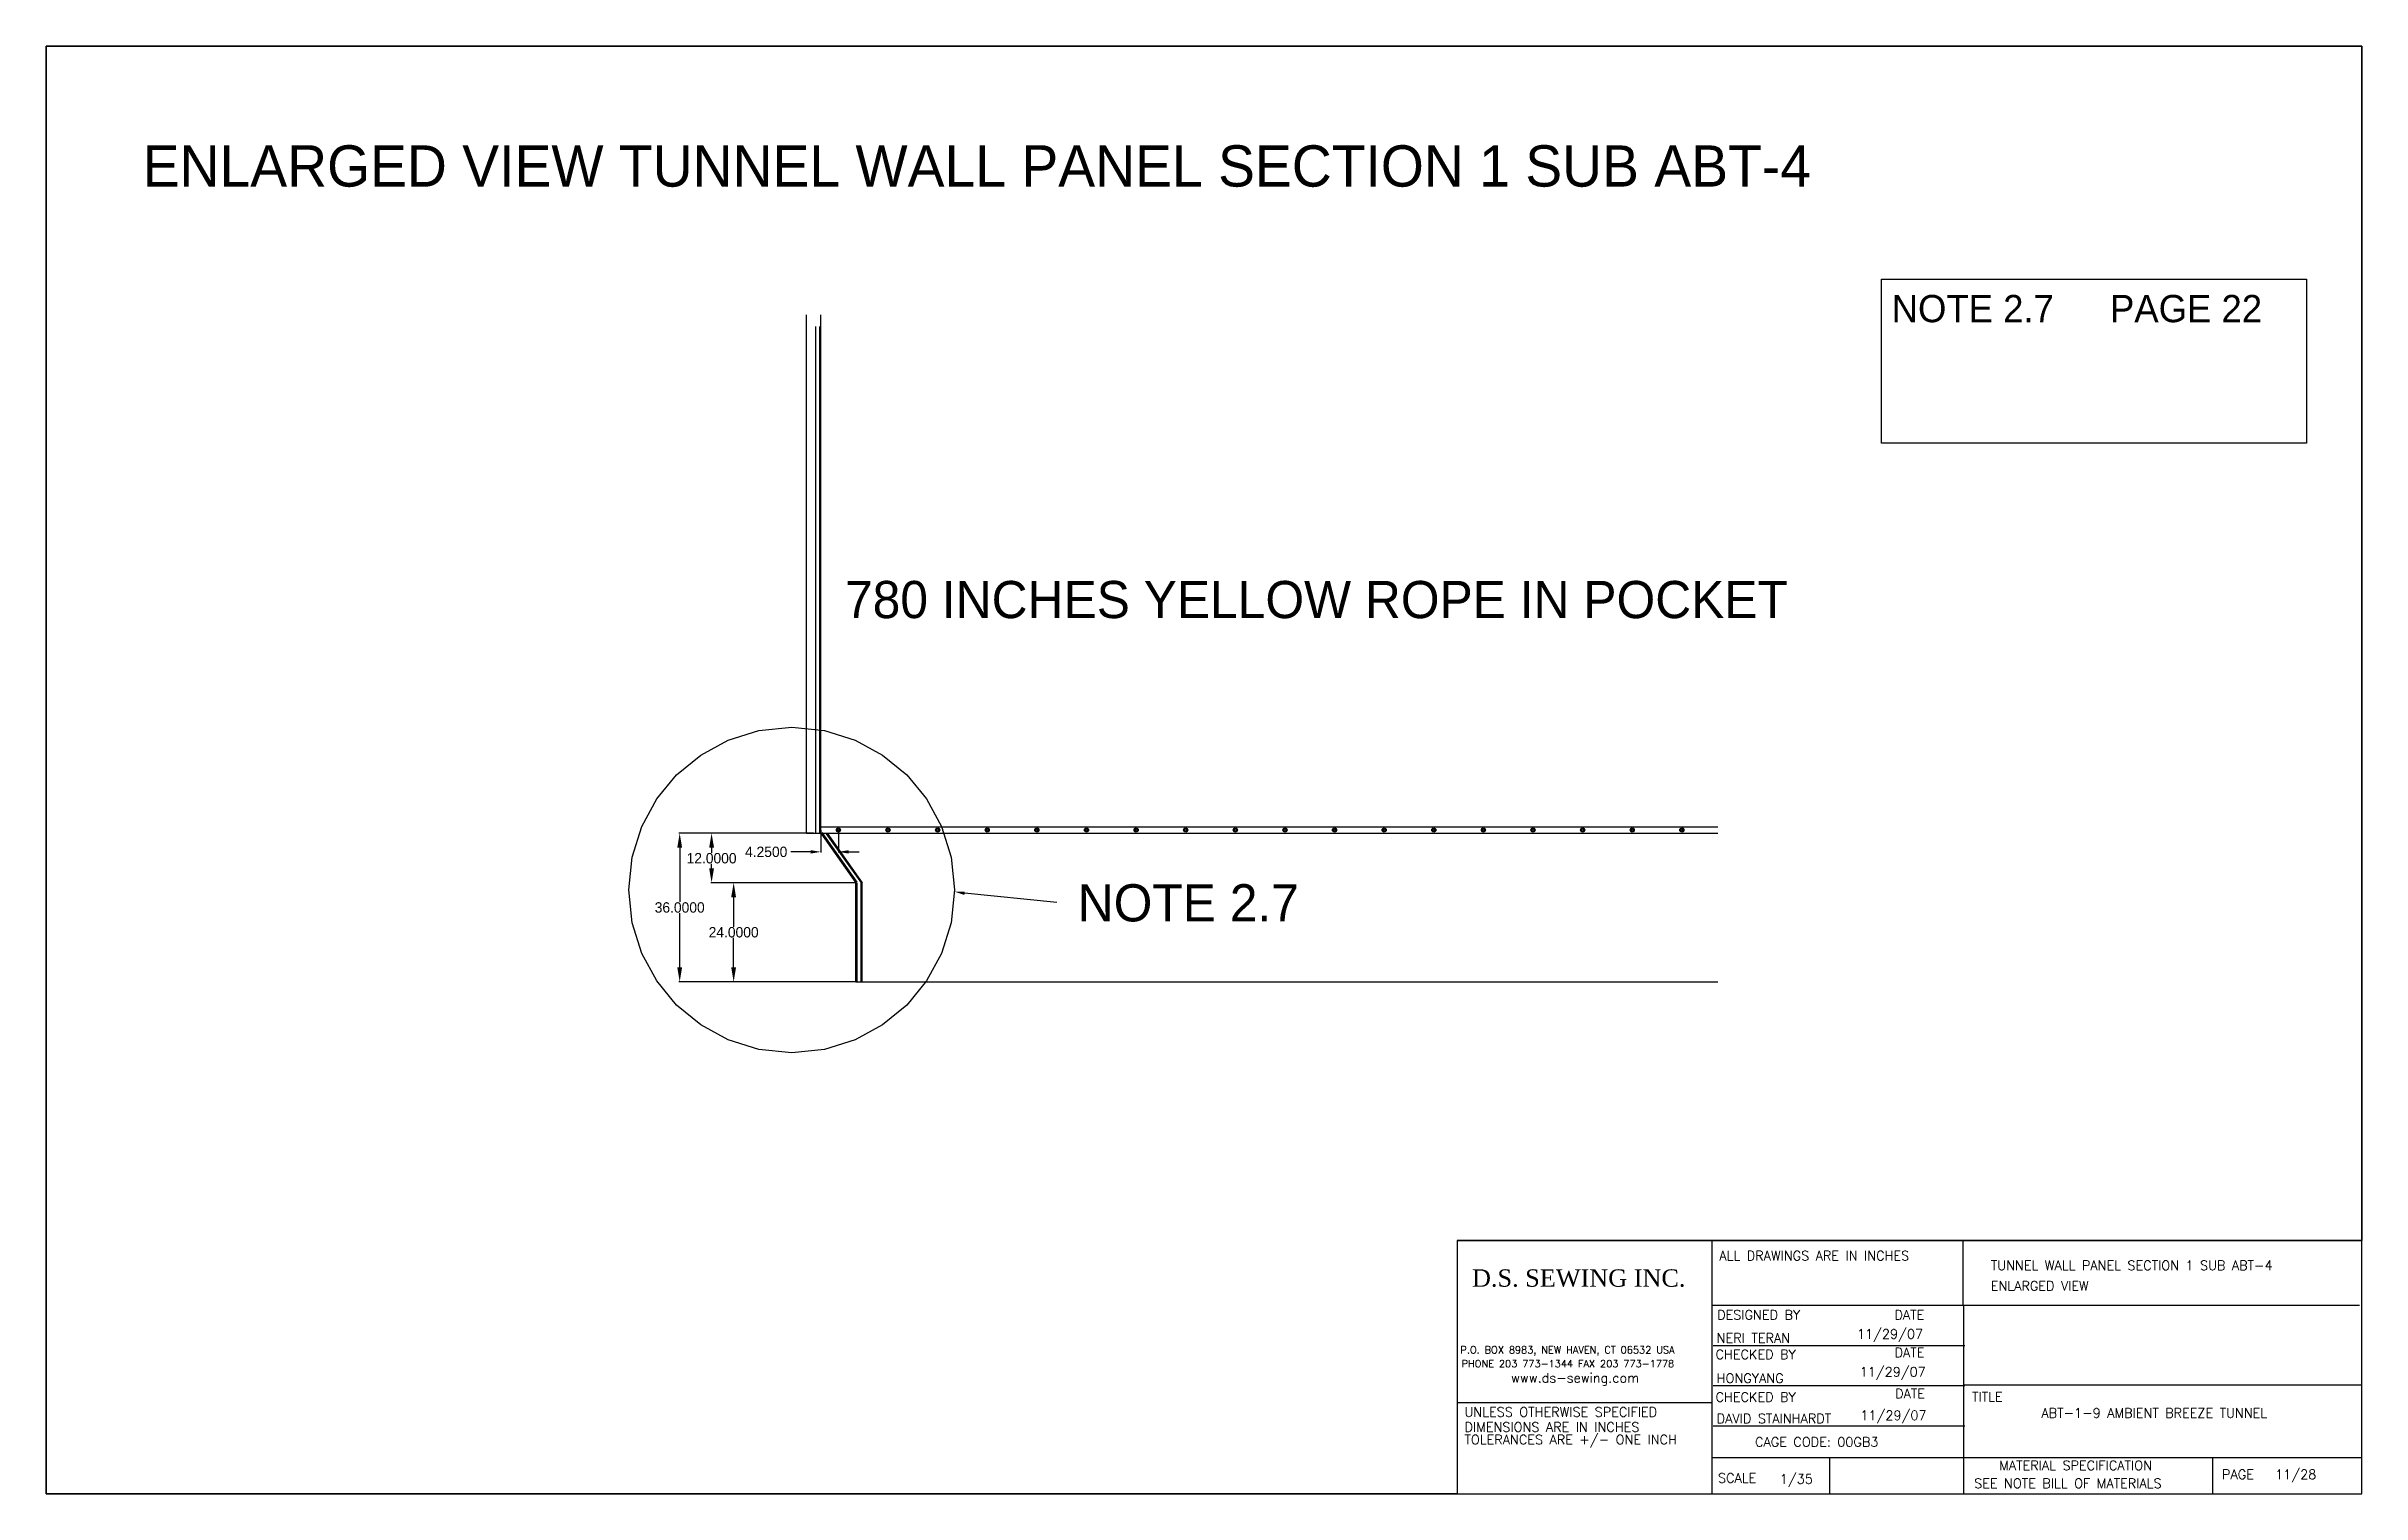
# Paper-space layout 'P11' of a CAD drawing. Header units: inches. Extents: x -62 to 16, y -1703 to 10.
# Drawn here: x 0 to 16, y 0 to 10 of the extents above.
# The model-space entities are those that its viewports show. They can reach past a viewport. Long polylines and large blocks are cut down to what shows.
import ezdxf

# ---------------------------------------------------------------- set-up
doc = ezdxf.new("R2010")
doc.units = ezdxf.units.IN
doc.header["$MEASUREMENT"] = 0
doc.linetypes.add('HIDDEN', pattern=[0.375, 0.25, -0.125])
for name, color, linetype in [('FINISH', 1, 'Continuous'), ('GROMMET', 7, 'Continuous'), ('STECH', 7, 'HIDDEN'), ('TEXT', 7, 'Continuous'), ('Title Block', 7, 'Continuous'), ('Viewport', 7, 'Continuous'), ('WEBB', 5, 'Continuous')]:
    doc.layers.add(name, color=color, linetype=linetype)
doc.styles.add('Roman', font='romans')
doc.styles.add('style1', font='txt.shx')
doc.dimstyles.get("Standard").update_dxf_attribs({"dimtxt": 3.5, "dimasz": 3.5, "dimexe": 0.18, "dimexo": 0.0625, "dimgap": 0.09, "dimtad": 0, "dimtih": 1, "dimtoh": 1, "dimdec": 4, "dimzin": 0, "dimdsep": 46, "dimtxsty": 'Standard', "dimcen": 0.09, "dimadec": 0, "dimazin": 0, "dimtfac": 1, "dimtdec": 4, "dimtofl": 0, "dimtmove": 0, "dimatfit": 3, "dimfxl": 0, "dimtolj": 1, "dimtzin": 0, "dimarcsym": 0})

# ---------------------------------------------------------------- blocks, each defined once
blk = doc.blocks.new('*D123')
at = {"layer": 'DEFPOINTS', "color": 0}
for p in [(7499.88, -1210.08), (7504.13, -1210.08), (7499.88, -1215.38)]:
    blk.add_point(p, dxfattribs=at)
at = {"layer": 'TEXT', "color": 0, "lineweight": -2}
for p, q in [((7499.88, -1210.14), (7499.88, -1215.56)), ((7504.13, -1210.14), (7504.13, -1215.56)), ((7497.38, -1215.38), (7492.58, -1215.38)), ((7506.63, -1215.38), (7509.13, -1215.38))]:
    blk.add_line(p, q, dxfattribs=at)
at = {"layer": 'TEXT', "color": 0}
for points in [[(7497.38, -1214.96), (7497.38, -1215.79), (7499.88, -1215.38)], [(7506.63, -1214.96), (7506.63, -1215.79), (7504.13, -1215.38)]]:
    blk.add_solid(points, dxfattribs=at)
at = {"layer": 'TEXT', "color": 0, "insert": (7486.66, -1215.38), "char_height": 2.5, "attachment_point": 5}
blk.add_mtext('\\A1;4.2500', dxfattribs=at)
blk = doc.blocks.new('*D125')
at = {"layer": 'DEFPOINTS', "color": 0}
for p in [(7465.74, -1210.83), (7496.38, -1210.83), (7508.38, -1246.83)]:
    blk.add_point(p, dxfattribs=at)
at = {"layer": 'TEXT', "color": 0, "lineweight": -2}
for p, q in [((7496.32, -1210.83), (7465.56, -1210.83)), ((7465.74, -1214.33), (7465.74, -1227.49)), ((7465.74, -1243.33), (7465.74, -1230.17)), ((7508.32, -1246.83), (7465.56, -1246.83))]:
    blk.add_line(p, q, dxfattribs=at)
at = {"layer": 'TEXT', "color": 0}
for points in [[(7465.16, -1214.33), (7466.32, -1214.33), (7465.74, -1210.83)], [(7465.16, -1243.33), (7466.32, -1243.33), (7465.74, -1246.83)]]:
    blk.add_solid(points, dxfattribs=at)
at = {"layer": 'TEXT', "color": 0, "insert": (7465.74, -1228.83), "char_height": 2.5, "attachment_point": 5}
blk.add_mtext('\\A1;36.0000', dxfattribs=at)
blk = doc.blocks.new('*D126')
at = {"layer": 'DEFPOINTS', "color": 0}
for p in [(7508.38, -1222.83), (7478.79, -1246.83), (7508.63, -1246.83)]:
    blk.add_point(p, dxfattribs=at)
at = {"layer": 'TEXT', "color": 0, "lineweight": -2}
for p, q in [((7508.32, -1222.83), (7478.61, -1222.83)), ((7478.79, -1226.33), (7478.79, -1233.49)), ((7478.79, -1243.33), (7478.79, -1236.17)), ((7508.57, -1246.83), (7478.61, -1246.83))]:
    blk.add_line(p, q, dxfattribs=at)
at = {"layer": 'TEXT', "color": 0}
for points in [[(7478.2, -1226.33), (7479.37, -1226.33), (7478.79, -1222.83)], [(7478.2, -1243.33), (7479.37, -1243.33), (7478.79, -1246.83)]]:
    blk.add_solid(points, dxfattribs=at)
at = {"layer": 'TEXT', "color": 0, "insert": (7478.79, -1234.83), "char_height": 2.5, "attachment_point": 5}
blk.add_mtext('\\A1;24.0000', dxfattribs=at)
blk = doc.blocks.new('*D128')
at = {"layer": 'DEFPOINTS', "color": 0}
for p in [(7473.45, -1210.83), (7498.13, -1210.83), (7508.32, -1222.83)]:
    blk.add_point(p, dxfattribs=at)
at = {"layer": 'TEXT', "color": 0, "lineweight": -2}
for p, q in [((7498.07, -1210.83), (7473.27, -1210.83)), ((7473.45, -1214.33), (7473.45, -1215.59)), ((7473.45, -1219.33), (7473.45, -1218.27)), ((7508.25, -1222.83), (7473.27, -1222.83))]:
    blk.add_line(p, q, dxfattribs=at)
at = {"layer": 'TEXT', "color": 0}
for points in [[(7472.87, -1214.33), (7474.04, -1214.33), (7473.45, -1210.83)], [(7472.87, -1219.33), (7474.04, -1219.33), (7473.45, -1222.83)]]:
    blk.add_solid(points, dxfattribs=at)
at = {"layer": 'TEXT', "color": 0, "insert": (7473.45, -1216.93), "char_height": 2.5, "attachment_point": 5}
blk.add_mtext('\\A1;12.0000', dxfattribs=at)

msp = doc.modelspace()

# ---------------------------------------------------------------- linework, layer by layer
at = {"layer": 'FINISH'}
for p, q in [((7496.3776, -1210.83052), (7496.3776, -1085.48405)), ((7499.8776, -1210.83052), (7499.8776, -1085.48405)), ((7496.3776, -1210.83052), (7499.8776, -1210.83052)), ((7508.3776, -1246.83052), (7716.7967, -1246.83052))]:
    msp.add_line(p, q, dxfattribs=at)
at = {"layer": 'GROMMET'}
for centre, radius in [((7504.1276, -1210.08052), 0.5), ((7516.1276, -1210.08052), 0.5), ((7528.1276, -1210.08052), 0.5), ((7540.1276, -1210.08052), 0.5), ((7552.1276, -1210.08052), 0.5), ((7564.1276, -1210.08052), 0.5), ((7576.1276, -1210.08052), 0.5), ((7588.1276, -1210.08052), 0.5), ((7600.1276, -1210.08052), 0.5), ((7612.1276, -1210.08052), 0.5), ((7624.1276, -1210.08052), 0.5), ((7636.1276, -1210.08052), 0.5), ((7648.1276, -1210.08052), 0.5), ((7660.1276, -1210.08052), 0.5), ((7672.1276, -1210.08052), 0.5), ((7684.1276, -1210.08052), 0.5), ((7696.1276, -1210.08052), 0.5), ((7708.1276, -1210.08052), 0.5), ((7504.1276, -1210.08052), 0.25), ((7516.1276, -1210.08052), 0.25), ((7528.1276, -1210.08052), 0.25), ((7540.1276, -1210.08052), 0.25), ((7552.1276, -1210.08052), 0.25), ((7564.1276, -1210.08052), 0.25), ((7576.1276, -1210.08052), 0.25), ((7588.1276, -1210.08052), 0.25), ((7600.1276, -1210.08052), 0.25), ((7612.1276, -1210.08052), 0.25), ((7624.1276, -1210.08052), 0.25), ((7636.1276, -1210.08052), 0.25), ((7648.1276, -1210.08052), 0.25), ((7660.1276, -1210.08052), 0.25), ((7672.1276, -1210.08052), 0.25), ((7684.1276, -1210.08052), 0.25), ((7696.1276, -1210.08052), 0.25), ((7708.1276, -1210.08052), 0.25)]:
    msp.add_circle(centre, radius, dxfattribs=at)
at = {"layer": 'STECH', "ltscale": 0.015}
for p, q in [((7498.6276, -1210.83052), (7498.6276, -1085.48405)), ((7499.6276, -1210.83052), (7499.6276, -1085.48405)), ((7500.0816, -1210.68601), (7508.5816, -1222.68601)), ((7501.17359, -1210.97502), (7509.67359, -1222.97502)), ((7508.6276, -1246.83052), (7508.6276, -1222.83052)), ((7509.6276, -1246.83052), (7509.6276, -1222.83052))]:
    msp.add_line(p, q, dxfattribs=at)
at = {"layer": 'TEXT'}
msp.add_line((7556.99004, -1227.59684), (7534.64796, -1225.38624), dxfattribs=at)
msp.add_circle((7492.82233, -1224.59491), 39.35784, dxfattribs=at)
msp.add_solid([(7534.71245, -1224.9746), (7534.58347, -1225.79789), (7532.17808, -1224.9993)], dxfattribs=at)
at = {"layer": 'WEBB'}
for p, q in [((7499.8776, -1209.33052), (7716.7967, -1209.33052)), ((7499.8776, -1210.83052), (7716.7967, -1210.83052)), ((7499.8776, -1210.83052), (7508.3776, -1222.83052)), ((7501.3776, -1210.83052), (7509.8776, -1222.83052)), ((7508.3776, -1246.83052), (7508.3776, -1222.83052)), ((7509.8776, -1246.83052), (7509.8776, -1222.83052))]:
    msp.add_line(p, q, dxfattribs=at)

# ---------------------------------------------------------------- texts
at = {"layer": 'TEXT'}
for s, height, p in [('ENLARGED VIEW TUNNEL WALL PANEL SECTION 1 SUB ABT-4', 10, (7335.86415, -1054.51097)), ('780 INCHES YELLOW ROPE IN POCKET', 9, (7505.71936, -1158.85813)), ('NOTE 2.7', 9, (7562.00745, -1232.19521))]:
    msp.add_text(s, height=height, dxfattribs=at).set_placement(p)
at = {"layer": 'TEXT', "insert": (7758.86591, -1080.69793), "char_height": 6.6, "width": 210.3834797, "attachment_point": 1}
msp.add_mtext('NOTE 2.7^IPAGE 22', dxfattribs=at)

# ---------------------------------------------------------------- dimensions: what is measured, and where the dimension line sits
at = {"layer": 'TEXT'}
for base, p1, p2, picture, middle in [((7465.73975, -1210.83052), (7508.3776, -1246.83052), (7496.3776, -1210.83052), '*D125', (7465.73975, -1228.83052)), ((7478.78644, -1246.83052), (7508.3776, -1222.83052), (7508.6276, -1246.83052), '*D126', (7478.78644, -1234.83052))]:
    dim = msp.add_linear_dim(base=base, p1=p1, p2=p2, angle=90, dimstyle='Standard', override={"dimtxt": 2.5}, dxfattribs=at)
    dim.commit()
    dim.dimension.update_dxf_attribs({"geometry": picture, "text_midpoint": middle})
dim = msp.add_linear_dim(base=(7473.453, -1210.83052), p1=(7508.3151, -1222.83052), p2=(7498.1276, -1210.83052), angle=90, dimstyle='Standard', override={"dimtxt": 2.5}, dxfattribs=at)
dim.commit()
dim.dimension.update_dxf_attribs({"geometry": '*D128', "text_midpoint": (7473.453, -1216.92754), "dimtype": 160})
at = {"layer": 'TEXT', "ltscale": 0.015}
dim = msp.add_linear_dim(base=(7499.8776, -1215.37559), p1=(7504.1276, -1210.08052), p2=(7499.8776, -1210.08052), dimstyle='Standard', override={"dimscale": 1, "dimtxt": 2.5, "dimasz": 2.5}, dxfattribs=at)
dim.commit()
dim.dimension.update_dxf_attribs({"geometry": '*D123', "text_midpoint": (7486.65665, -1215.37559), "dimtype": 160})

psp = doc.layouts.new('P11')

# ---------------------------------------------------------------- linework, layer by layer
at = {"layer": 'TEXT'}
psp.add_lwpolyline([(12.682, 8.392), (15.618, 8.392), (15.618, 7.258), (12.682, 7.258)], close=True, dxfattribs=at)
at = {"layer": 'Title Block'}
for p, q in [((16, 10), (0, 10)), ((0, 10), (0, 0)), ((16, 0), (16, 10)), ((9.75, 1.75), (16, 1.75)), ((11.511, 1.302), (11.511, 1.75)), ((13.245, 1.302), (13.245, 1.75)), ((11.511, 1.302), (11.75, 1.302)), ((11.511, 0), (11.511, 1.302)), ((11.75, 1.302), (13.25, 1.302)), ((13.25, 1.302), (13.707, 1.302)), ((13.25, 0), (13.25, 1.302)), ((13.692, 1.302), (15.984, 1.302)), ((11.518, 1.024), (13.257, 1.024)), ((11.75, 1.024), (13.25, 1.024)), ((11.518, 0.747), (13.257, 0.747)), ((11.75, 0.747), (13.25, 0.747)), ((13.25, 0.752), (16, 0.752)), ((9.75, 0.63), (11.511, 0.63)), ((11.518, 0.469), (13.257, 0.469)), ((11.511, 0.25), (16, 0.25)), ((12.325, 0), (12.325, 0.25)), ((14.971, 0), (14.971, 0.25)), ((0, 0), (16, 0)), ((0, 0), (16, 0))]:
    psp.add_line(p, q, dxfattribs=at)
at = {"layer": 'Viewport'}
psp.add_lwpolyline([(0, 10), (9.88, 10), (9.88, 10), (16, 10), (16, 1.75), (9.75, 1.75), (9.75, 0), (0, 0)], close=True, dxfattribs=at)

# ---------------------------------------------------------------- texts
at = {"layer": 'TEXT', "ltscale": 0.015, "insert": (9.852, 1.55), "char_height": 0.12, "width": 1.77851, "attachment_point": 1, "style": 'style1'}
psp.add_mtext('{\\fTimes New Roman|b0|i0|c0|p18;D.S. SEWING INC.}', dxfattribs=at)
at = {"layer": 'Title Block', "style": 'Roman'}
for s, height, p in [('ALL DRAWINGS ARE IN INCHES', 0.065, (11.561, 1.612)), ('TUNNEL WALL PANEL SECTION 1 SUB ABT-4', 0.065, (13.437, 1.545)), ('ENLARGED VIEW', 0.065, (13.437, 1.403)), ('DESIGNED BY', 0.065, (11.546, 1.203)), ('11/29/07', 0.065, (12.512, 1.071)), ('DATE', 0.065, (12.771, 1.203)), ('P.O. BOX 8983, NEW HAVEN, CT 06532 USA', 0.0494, (9.772, 0.969)), ('CHECKED BY', 0.065, (11.535, 0.93)), ('NERI TERAN', 0.065, (11.543, 1.043)), ('DATE', 0.065, (12.772, 0.943)), ('PHONE 203 773-1344 FAX 203 773-1778', 0.0494, (9.78, 0.873)), ('www.ds-sewing.com', 0.065, (10.122, 0.768)), ('HONGYANG', 0.065, (11.543, 0.765)), ('11/29/07', 0.065, (12.531, 0.809)), ('CHECKED BY', 0.065, (11.535, 0.635)), ('DATE', 0.065, (12.776, 0.659)), ('TITLE', 0.065, (13.307, 0.637)), ('UNLESS OTHERWISE SPECIFIED', 0.065, (9.8, 0.532)), ('DIMENSIONS ARE IN INCHES', 0.065, (9.8, 0.428)), ('DAVID STAINHARDT', 0.065, (11.543, 0.487)), ('11/29/07', 0.065, (12.536, 0.509)), ('ABT-1-9 AMBIENT BREEZE TUNNEL', 0.065, (13.787, 0.525)), ('TOLERANCES ARE +/- ONE INCH', 0.065, (9.8, 0.341)), ('CAGE CODE: 00GB3', 0.065, (11.808, 0.325)), ('MATERIAL SPECIFICATION', 0.065, (13.495, 0.163)), ('PAGE', 0.065, (15.035, 0.101)), ('11/28', 0.065, (15.402, 0.101)), ('SCALE', 0.065, (11.552, 0.076)), ('1/35', 0.065, (11.979, 0.069)), ('SEE NOTE BILL OF MATERIALS', 0.065, (13.322, 0.039))]:
    psp.add_text(s, height=height, dxfattribs=at).set_placement(p)

# ---------------------------------------------------------------- viewports
at = {"layer": 'Viewport'}
vp = psp.add_viewport(center=(8, 5), size=(16, 10), view_center_point=(7592.54825, -1195.57839), view_height=350.0000007, dxfattribs=at)
vp.dxf.flags = 0x10000  # cut along an outline
vp.dxf.clipping_boundary_handle = psp.add_lwpolyline([(0, 10), (9.88, 10), (9.88, 10), (16, 10), (16, 1.75), (9.75, 1.75), (9.75, 0), (0, 0)], format="xyb", close=True, dxfattribs={"invisible": 1}).dxf.handle

doc.saveas('drawing.dxf')
